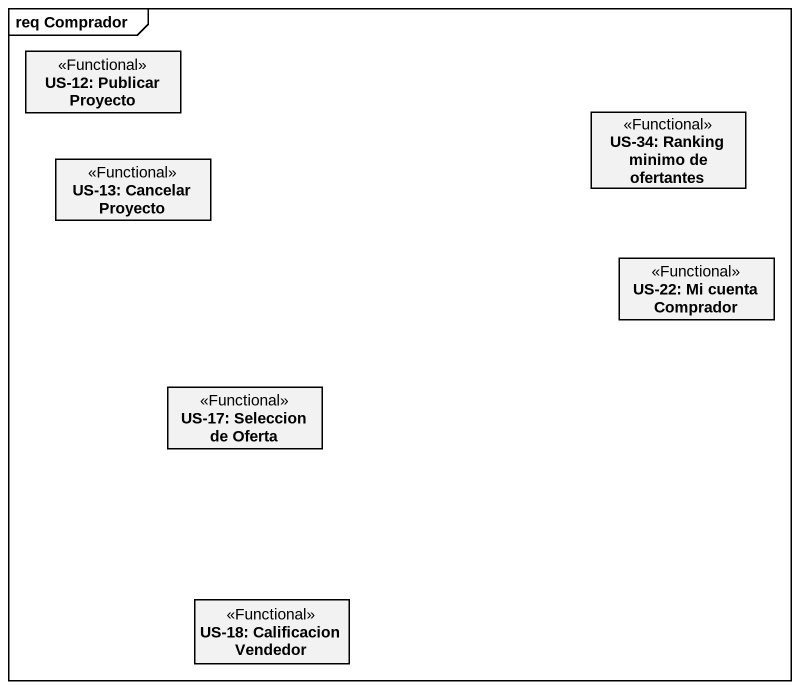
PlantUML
@startuml
mainframe req Comprador
hide circle
hide empty members
class "US-12: Publicar Proyecto" as US_12_Publicar_Proyecto <<Functional>>
class "US-34: Ranking minimo de ofertantes" as US_34_Ranking_minimo_de <<Functional>>
class "US-13: Cancelar Proyecto" as US_13_Cancelar_Proyecto <<Functional>>
class "US-22: Mi cuenta Comprador" as US_22_Mi_cuenta_Comprador <<Functional>>
class "US-17: Seleccion de Oferta" as US_17_Seleccion_de_Oferta <<Functional>>
class "US-18: Calificacion Vendedor" as US_18_Calificacion_Vendedor <<Functional>>
@enduml
